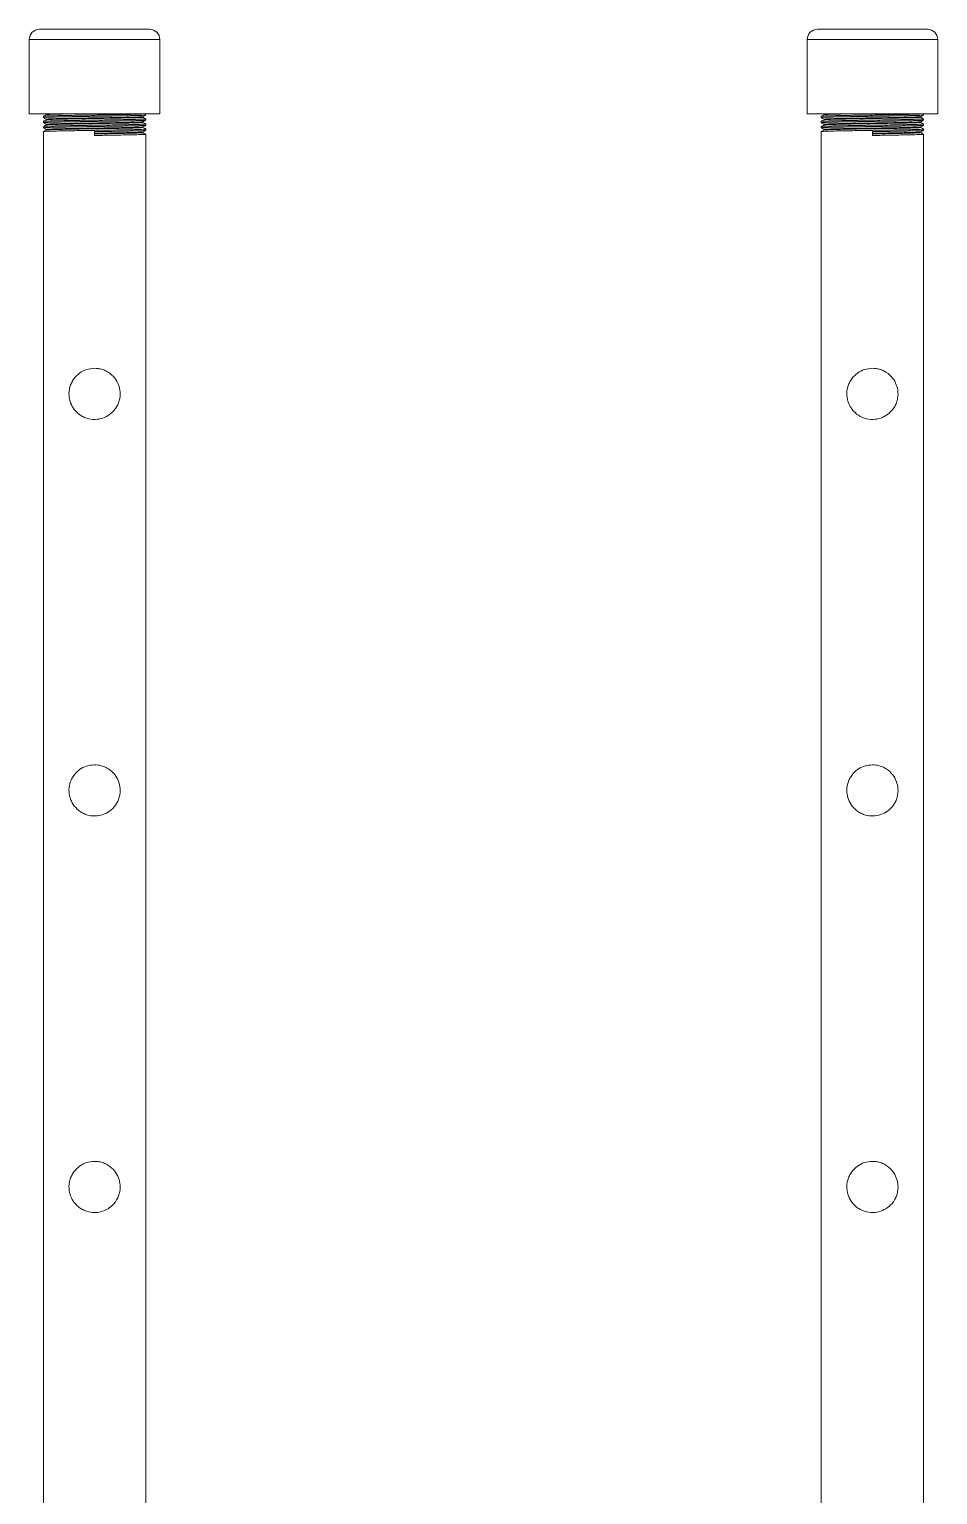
# Model space of a CAD drawing. Header units: millimetres. Extents: x 11948 to 22858, y 1146 to 11361.
# Drawn here: x 13997 to 14352, y 10129 to 10702 of the extents above; entities that cross this region are included whole.
import ezdxf

# ---------------------------------------------------------------- set-up
doc = ezdxf.new("R2010")
doc.units = ezdxf.units.MM
doc.linetypes.add('SLD-Solid', pattern=[0])

msp = doc.modelspace()

# ---------------------------------------------------------------- linework, layer by layer
at = {"linetype": 'SLD-Solid', "lineweight": 0}
for p, q in [((14000.65, 10702.27), (14043.65, 10702.27)), ((14304.65, 10702.27), (14347.65, 10702.27)), ((13996.65, 10698.27), (13996.65, 10669.27)), ((14047.65, 10698.27), (13996.65, 10698.27)), ((14047.65, 10669.27), (14047.65, 10698.27)), ((14300.65, 10698.27), (14300.65, 10669.27)), ((14351.65, 10698.27), (14300.65, 10698.27)), ((14351.65, 10669.27), (14351.65, 10698.27)), ((13996.65, 10669.27), (14047.65, 10669.27)), ((14002.15, 10668.27), (14002.15, 10667.77)), ((14002.15, 10666.27), (14002.15, 10665.77)), ((14003, 10669.27), (14003.23, 10669.14)), ((14003.23, 10669.14), (14003.23, 10668.9)), ((14003.23, 10667.14), (14003.23, 10666.9)), ((14041.06, 10667.89), (14041.06, 10668.14)), ((14041.06, 10665.89), (14041.06, 10666.14)), ((14042.15, 10668.77), (14042.15, 10669.27)), ((14042.15, 10666.77), (14042.15, 10667.27)), ((14300.65, 10669.27), (14351.65, 10669.27)), ((14306.15, 10668.27), (14306.15, 10667.77)), ((14306.15, 10666.27), (14306.15, 10665.77)), ((14307, 10669.27), (14307.23, 10669.14)), ((14307.23, 10669.14), (14307.23, 10668.9)), ((14307.23, 10667.14), (14307.23, 10666.9)), ((14345.06, 10667.89), (14345.06, 10668.14)), ((14345.06, 10665.89), (14345.06, 10666.14)), ((14346.15, 10668.77), (14346.15, 10669.27)), ((14346.15, 10666.77), (14346.15, 10667.27)), ((14002.15, 10664.27), (14002.15, 10663.77)), ((14002.15, 10662.27), (14002.15, 7438.27)), ((14003.23, 10665.14), (14003.23, 10664.9)), ((14003.23, 10663.14), (14003.23, 10662.9)), ((14022.15, 10660.77), (14022.15, 10662.27)), ((14041.06, 10663.89), (14041.06, 10664.14)), ((14041.06, 10661.89), (14041.06, 10662.14)), ((14042.15, 10664.77), (14042.15, 10665.27)), ((14042.15, 10662.77), (14042.15, 10663.27)), ((14042.15, 7437.27), (14042.15, 10661.27)), ((14306.15, 10664.27), (14306.15, 10663.77)), ((14306.15, 10662.27), (14306.15, 7438.27)), ((14307.23, 10665.14), (14307.23, 10664.9)), ((14307.23, 10663.14), (14307.23, 10662.9)), ((14326.15, 10660.77), (14326.15, 10662.27)), ((14345.06, 10663.89), (14345.06, 10664.14)), ((14345.06, 10661.89), (14345.06, 10662.14)), ((14346.15, 10664.77), (14346.15, 10665.27)), ((14346.15, 10662.77), (14346.15, 10663.27)), ((14346.15, 7437.27), (14346.15, 10661.27))]:
    msp.add_line(p, q, dxfattribs=at)
for centre, start, end in [((14000.65, 10698.27), 90, 180), ((14043.65, 10698.27), 0, 90), ((14304.65, 10698.27), 90, 180), ((14347.65, 10698.27), 0, 90)]:
    msp.add_arc(centre, 4, start, end, dxfattribs=at)
for points, knots in [([(14042.09, 10668.76), (14042.02, 10668.74), (14041.88, 10668.7), (14040.73, 10668.64), (14038.89, 10668.58), (14036.38, 10668.52), (14033.33, 10668.45), (14029.85, 10668.39), (14026.07, 10668.33), (14022.15, 10668.27), (14018.22, 10668.21), (14014.44, 10668.14), (14010.96, 10668.08), (14007.91, 10668.02), (14005.41, 10667.95), (14003.54, 10667.89), (14002.45, 10667.83), (14002.02, 10667.79), (14002.18, 10667.76), (14002.2, 10667.76)], [0, 0, 0, 0, 0.053786, 0.115705, 0.178372, 0.241283, 0.303306, 0.36578, 0.42874, 0.490973, 0.553207, 0.616167, 0.678641, 0.740664, 0.803575, 0.866241, 0.92816, 0.990971, 1, 1, 1, 1]), ([(14042.15, 10666.77), (14042.07, 10666.75), (14041.92, 10666.7), (14040.73, 10666.64), (14038.89, 10666.58), (14036.38, 10666.52), (14033.33, 10666.46), (14029.85, 10666.39), (14026.07, 10666.33), (14022.15, 10666.27), (14018.22, 10666.21), (14014.44, 10666.14), (14010.96, 10666.08), (14007.91, 10666.02), (14005.41, 10665.95), (14003.54, 10665.89), (14002.45, 10665.83), (14002.02, 10665.78), (14002.18, 10665.76), (14002.2, 10665.76)], [0, 0, 0, 0, 0.062249, 0.123614, 0.18572, 0.248069, 0.309537, 0.371452, 0.433849, 0.495526, 0.557203, 0.6196, 0.681515, 0.742983, 0.805331, 0.867438, 0.928803, 0.991052, 1, 1, 1, 1]), ([(14042.15, 10669.27), (14042.07, 10669.25), (14041.92, 10669.2), (14040.73, 10669.14), (14038.89, 10669.08), (14036.38, 10669.02), (14033.33, 10668.96), (14029.85, 10668.89), (14026.07, 10668.83), (14022.15, 10668.77), (14018.22, 10668.71), (14014.44, 10668.64), (14010.96, 10668.58), (14007.91, 10668.52), (14005.41, 10668.45), (14003.56, 10668.39), (14002.37, 10668.33), (14002.22, 10668.29), (14002.15, 10668.27)], [0, 0, 0, 0, 0.062811, 0.12473, 0.187397, 0.250309, 0.312332, 0.374806, 0.437766, 0.5, 0.562234, 0.625194, 0.687668, 0.749691, 0.812603, 0.875269, 0.937189, 1, 1, 1, 1]), ([(14003.24, 10668.9), (14003.06, 10668.8), (14002.7, 10668.59), (14002.33, 10668.38), (14002.15, 10668.28)], [0, 0, 0, 0, 0.499995, 1, 1, 1, 1]), ([(14002.15, 10667.76), (14002.33, 10667.65), (14002.69, 10667.45), (14003.05, 10667.24), (14003.23, 10667.14)], [0, 0, 0, 0, 0.503808, 1, 1, 1, 1]), ([(14042.09, 10667.28), (14042.11, 10667.27), (14042.28, 10667.25), (14041.84, 10667.2), (14040.76, 10667.14), (14038.88, 10667.08), (14036.38, 10667.02), (14033.33, 10666.96), (14029.85, 10666.89), (14026.07, 10666.83), (14022.15, 10666.77), (14018.22, 10666.71), (14014.44, 10666.64), (14010.96, 10666.58), (14007.91, 10666.52), (14005.41, 10666.45), (14003.56, 10666.39), (14002.37, 10666.33), (14002.22, 10666.29), (14002.15, 10666.27)], [0, 0, 0, 0, 0.008948, 0.071197, 0.132562, 0.194668, 0.257017, 0.318485, 0.3804, 0.442797, 0.504474, 0.566151, 0.628548, 0.690463, 0.751931, 0.814279, 0.876386, 0.937751, 1, 1, 1, 1]), ([(14003.24, 10666.9), (14003.06, 10666.8), (14002.7, 10666.59), (14002.33, 10666.38), (14002.15, 10666.28)], [0, 0, 0, 0, 0.499995, 1, 1, 1, 1]), ([(14002.15, 10665.76), (14002.33, 10665.65), (14002.69, 10665.45), (14003.05, 10665.24), (14003.23, 10665.14)], [0, 0, 0, 0, 0.504, 1, 1, 1, 1]), ([(14004.82, 10669.27), (14004.47, 10669.25), (14003.42, 10669.21), (14003.31, 10669.17), (14003.23, 10669.14)], [0, 0, 0, 0, 0.3318875, 1, 1, 1, 1]), ([(14040.99, 10668.13), (14040.88, 10668.11), (14040.63, 10668.05), (14038.7, 10667.98), (14035.68, 10667.89), (14031.71, 10667.81), (14027.1, 10667.72), (14022.15, 10667.64), (14017.19, 10667.56), (14012.58, 10667.47), (14008.61, 10667.39), (14005.59, 10667.31), (14003.61, 10667.23), (14003.36, 10667.17), (14003.23, 10667.14)], [0, 0, 0, 0, 0.074901, 0.158566, 0.243241, 0.326743, 0.411303, 0.495287, 0.579271, 0.663832, 0.747333, 0.832008, 0.915673, 1, 1, 1, 1]), ([(14040.99, 10666.13), (14040.88, 10666.11), (14040.63, 10666.05), (14038.7, 10665.98), (14035.68, 10665.89), (14031.71, 10665.81), (14027.1, 10665.72), (14022.15, 10665.64), (14017.19, 10665.56), (14012.58, 10665.47), (14008.61, 10665.39), (14005.59, 10665.31), (14003.61, 10665.23), (14003.36, 10665.17), (14003.23, 10665.14)], [0, 0, 0, 0, 0.074901, 0.158566, 0.243241, 0.326743, 0.411303, 0.495287, 0.579271, 0.663832, 0.747333, 0.832008, 0.915673, 1, 1, 1, 1]), ([(14014.98, 10669.27), (14014.2, 10669.25), (14011.87, 10669.21), (14008.62, 10669.14), (14005.59, 10669.06), (14003.67, 10668.98), (14003.42, 10668.93), (14003.3, 10668.9)], [0, 0, 0, 0, 0.115189, 0.341308, 0.570606, 0.797169, 1, 1, 1, 1]), ([(14041.06, 10667.89), (14040.94, 10667.86), (14040.69, 10667.81), (14038.7, 10667.73), (14035.68, 10667.64), (14031.71, 10667.56), (14027.1, 10667.47), (14022.15, 10667.39), (14017.19, 10667.31), (14012.58, 10667.22), (14008.61, 10667.14), (14005.6, 10667.06), (14003.66, 10666.98), (14003.42, 10666.93), (14003.3, 10666.9)], [0, 0, 0, 0, 0.084327, 0.167992, 0.252667, 0.336168, 0.420729, 0.504713, 0.588697, 0.673257, 0.756758, 0.841433, 0.925099, 1, 1, 1, 1]), ([(14041.06, 10665.89), (14040.94, 10665.86), (14040.69, 10665.81), (14038.7, 10665.73), (14035.68, 10665.64), (14031.71, 10665.56), (14027.1, 10665.47), (14022.15, 10665.39), (14017.19, 10665.31), (14012.58, 10665.22), (14008.61, 10665.14), (14005.6, 10665.06), (14003.66, 10664.98), (14003.42, 10664.93), (14003.3, 10664.9)], [0, 0, 0, 0, 0.084327, 0.167992, 0.252667, 0.336168, 0.420729, 0.504713, 0.588697, 0.673257, 0.756758, 0.841434, 0.925099, 1, 1, 1, 1]), ([(14041.06, 10668.13), (14041.24, 10668.24), (14041.6, 10668.45), (14041.96, 10668.65), (14042.14, 10668.76)], [0, 0, 0, 0, 0.499998, 1, 1, 1, 1]), ([(14042.14, 10667.28), (14041.96, 10667.38), (14041.6, 10667.59), (14041.24, 10667.79), (14041.06, 10667.9)], [0, 0, 0, 0, 0.503898, 1, 1, 1, 1]), ([(14041.06, 10666.13), (14041.24, 10666.24), (14041.6, 10666.44), (14041.96, 10666.65), (14042.14, 10666.76)], [0, 0, 0, 0, 0.499902, 1, 1, 1, 1]), ([(14042.14, 10665.28), (14041.96, 10665.38), (14041.6, 10665.59), (14041.24, 10665.79), (14041.06, 10665.9)], [0, 0, 0, 0, 0.503898, 1, 1, 1, 1]), ([(14346.09, 10668.76), (14346.02, 10668.74), (14345.88, 10668.7), (14344.73, 10668.64), (14342.89, 10668.58), (14340.38, 10668.52), (14337.33, 10668.45), (14333.85, 10668.39), (14330.07, 10668.33), (14326.15, 10668.27), (14322.22, 10668.21), (14318.44, 10668.14), (14314.96, 10668.08), (14311.91, 10668.02), (14309.41, 10667.95), (14307.54, 10667.89), (14306.45, 10667.83), (14306.02, 10667.79), (14306.18, 10667.76), (14306.2, 10667.76)], [0, 0, 0, 0, 0.053786, 0.115705, 0.178372, 0.241283, 0.303306, 0.365779, 0.42874, 0.490973, 0.553207, 0.616167, 0.678641, 0.740663, 0.803575, 0.866242, 0.92816, 0.990971, 1, 1, 1, 1]), ([(14346.15, 10666.77), (14346.07, 10666.75), (14345.92, 10666.7), (14344.73, 10666.64), (14342.89, 10666.58), (14340.38, 10666.52), (14337.33, 10666.46), (14333.85, 10666.39), (14330.07, 10666.33), (14326.15, 10666.27), (14322.22, 10666.21), (14318.44, 10666.14), (14314.96, 10666.08), (14311.91, 10666.02), (14309.41, 10665.95), (14307.54, 10665.89), (14306.45, 10665.83), (14306.02, 10665.78), (14306.18, 10665.76), (14306.2, 10665.76)], [0, 0, 0, 0, 0.062249, 0.123614, 0.18572, 0.248069, 0.309537, 0.371452, 0.433849, 0.495526, 0.557203, 0.6196, 0.681515, 0.742983, 0.805331, 0.867438, 0.928803, 0.991052, 1, 1, 1, 1]), ([(14346.15, 10669.27), (14346.07, 10669.25), (14345.92, 10669.2), (14344.73, 10669.14), (14342.89, 10669.08), (14340.38, 10669.02), (14337.33, 10668.96), (14333.85, 10668.89), (14330.07, 10668.83), (14326.15, 10668.77), (14322.22, 10668.71), (14318.44, 10668.64), (14314.96, 10668.58), (14311.91, 10668.52), (14309.41, 10668.45), (14307.56, 10668.39), (14306.37, 10668.33), (14306.22, 10668.29), (14306.15, 10668.27)], [0, 0, 0, 0, 0.062811, 0.12473, 0.187397, 0.250309, 0.312332, 0.374806, 0.437766, 0.5, 0.562233, 0.625194, 0.687668, 0.749691, 0.812602, 0.87527, 0.937189, 1, 1, 1, 1]), ([(14307.24, 10668.9), (14307.06, 10668.8), (14306.7, 10668.59), (14306.33, 10668.38), (14306.15, 10668.28)], [0, 0, 0, 0, 0.49999, 1, 1, 1, 1]), ([(14306.15, 10667.76), (14306.33, 10667.65), (14306.69, 10667.45), (14307.05, 10667.24), (14307.23, 10667.14)], [0, 0, 0, 0, 0.503818, 1, 1, 1, 1]), ([(14346.09, 10667.28), (14346.11, 10667.27), (14346.28, 10667.25), (14345.84, 10667.2), (14344.76, 10667.14), (14342.88, 10667.08), (14340.38, 10667.02), (14337.33, 10666.96), (14333.85, 10666.89), (14330.07, 10666.83), (14326.15, 10666.77), (14322.22, 10666.71), (14318.44, 10666.64), (14314.96, 10666.58), (14311.91, 10666.52), (14309.41, 10666.45), (14307.56, 10666.39), (14306.37, 10666.33), (14306.22, 10666.29), (14306.15, 10666.27)], [0, 0, 0, 0, 0.008948, 0.071197, 0.132562, 0.194668, 0.257017, 0.318485, 0.3804, 0.442797, 0.504474, 0.566151, 0.628548, 0.690463, 0.751931, 0.814279, 0.876386, 0.937751, 1, 1, 1, 1]), ([(14307.24, 10666.9), (14307.06, 10666.8), (14306.7, 10666.59), (14306.33, 10666.38), (14306.15, 10666.28)], [0, 0, 0, 0, 0.49999, 1, 1, 1, 1]), ([(14306.15, 10665.76), (14306.33, 10665.65), (14306.69, 10665.45), (14307.05, 10665.24), (14307.23, 10665.14)], [0, 0, 0, 0, 0.504011, 1, 1, 1, 1]), ([(14308.82, 10669.27), (14308.47, 10669.25), (14307.42, 10669.21), (14307.31, 10669.17), (14307.23, 10669.14)], [0, 0, 0, 0, 0.3318866, 1, 1, 1, 1]), ([(14344.99, 10668.13), (14344.88, 10668.11), (14344.63, 10668.05), (14342.7, 10667.98), (14339.68, 10667.89), (14335.71, 10667.81), (14331.1, 10667.72), (14326.15, 10667.64), (14321.19, 10667.56), (14316.58, 10667.47), (14312.61, 10667.39), (14309.59, 10667.31), (14307.61, 10667.23), (14307.36, 10667.17), (14307.23, 10667.14)], [0, 0, 0, 0, 0.0749013, 0.1585664, 0.2432415, 0.3267429, 0.4113034, 0.4952873, 0.5792712, 0.6638316, 0.747333, 0.8320078, 0.9156729, 1, 1, 1, 1]), ([(14344.99, 10666.13), (14344.88, 10666.11), (14344.63, 10666.05), (14342.7, 10665.98), (14339.68, 10665.89), (14335.71, 10665.81), (14331.1, 10665.72), (14326.15, 10665.64), (14321.19, 10665.56), (14316.58, 10665.47), (14312.61, 10665.39), (14309.59, 10665.31), (14307.61, 10665.23), (14307.36, 10665.17), (14307.23, 10665.14)], [0, 0, 0, 0, 0.074901, 0.158566, 0.243242, 0.326743, 0.411303, 0.495287, 0.579271, 0.663832, 0.747333, 0.832008, 0.915673, 1, 1, 1, 1]), ([(14318.98, 10669.27), (14318.2, 10669.25), (14315.87, 10669.21), (14312.62, 10669.14), (14309.59, 10669.06), (14307.67, 10668.98), (14307.42, 10668.93), (14307.3, 10668.9)], [0, 0, 0, 0, 0.115189, 0.341308, 0.570606, 0.797169, 1, 1, 1, 1]), ([(14345.06, 10667.89), (14344.94, 10667.86), (14344.69, 10667.81), (14342.7, 10667.73), (14339.68, 10667.64), (14335.71, 10667.56), (14331.1, 10667.47), (14326.15, 10667.39), (14321.19, 10667.31), (14316.58, 10667.22), (14312.61, 10667.14), (14309.6, 10667.06), (14307.66, 10666.98), (14307.42, 10666.93), (14307.3, 10666.9)], [0, 0, 0, 0, 0.084327, 0.1679921, 0.2526672, 0.3361686, 0.420729, 0.504713, 0.5886969, 0.6732572, 0.7567586, 0.8414334, 0.9250985, 1, 1, 1, 1]), ([(14345.06, 10665.89), (14344.94, 10665.86), (14344.69, 10665.81), (14342.7, 10665.73), (14339.68, 10665.64), (14335.71, 10665.56), (14331.1, 10665.47), (14326.15, 10665.39), (14321.19, 10665.31), (14316.58, 10665.22), (14312.61, 10665.14), (14309.6, 10665.06), (14307.66, 10664.98), (14307.42, 10664.93), (14307.3, 10664.9)], [0, 0, 0, 0, 0.084327, 0.167992, 0.252667, 0.336169, 0.420729, 0.504713, 0.588697, 0.673257, 0.756759, 0.841434, 0.925099, 1, 1, 1, 1]), ([(14345.06, 10668.13), (14345.24, 10668.24), (14345.6, 10668.45), (14345.96, 10668.65), (14346.14, 10668.76)], [0, 0, 0, 0, 0.49999, 1, 1, 1, 1]), ([(14346.14, 10667.28), (14345.96, 10667.38), (14345.6, 10667.59), (14345.24, 10667.79), (14345.06, 10667.9)], [0, 0, 0, 0, 0.503903, 1, 1, 1, 1]), ([(14345.06, 10666.13), (14345.24, 10666.24), (14345.6, 10666.44), (14345.96, 10666.65), (14346.14, 10666.76)], [0, 0, 0, 0, 0.499894, 1, 1, 1, 1]), ([(14346.14, 10665.28), (14345.96, 10665.38), (14345.6, 10665.59), (14345.24, 10665.79), (14345.06, 10665.9)], [0, 0, 0, 0, 0.503903, 1, 1, 1, 1]), ([(14042.09, 10664.76), (14042.02, 10664.74), (14041.88, 10664.7), (14040.73, 10664.64), (14038.89, 10664.58), (14036.38, 10664.52), (14033.33, 10664.46), (14029.85, 10664.39), (14026.07, 10664.33), (14022.15, 10664.27), (14018.22, 10664.21), (14014.44, 10664.14), (14010.96, 10664.08), (14007.91, 10664.02), (14005.41, 10663.95), (14003.54, 10663.89), (14002.45, 10663.83), (14002.02, 10663.78), (14002.18, 10663.76), (14002.2, 10663.76)], [0, 0, 0, 0, 0.053786, 0.115705, 0.178372, 0.241283, 0.303306, 0.36578, 0.42874, 0.490973, 0.553207, 0.616167, 0.678641, 0.740664, 0.803575, 0.866241, 0.92816, 0.990971, 1, 1, 1, 1]), ([(14042.09, 10665.28), (14042.11, 10665.27), (14042.28, 10665.25), (14041.84, 10665.2), (14040.76, 10665.14), (14038.88, 10665.08), (14036.38, 10665.02), (14033.33, 10664.95), (14029.85, 10664.89), (14026.07, 10664.83), (14022.15, 10664.77), (14018.22, 10664.71), (14014.44, 10664.64), (14010.96, 10664.58), (14007.91, 10664.52), (14005.41, 10664.45), (14003.56, 10664.39), (14002.37, 10664.33), (14002.22, 10664.29), (14002.15, 10664.27)], [0, 0, 0, 0, 0.008948, 0.071197, 0.132562, 0.194668, 0.257017, 0.318485, 0.3804, 0.442797, 0.504474, 0.566151, 0.628548, 0.690463, 0.751931, 0.814279, 0.876386, 0.937751, 1, 1, 1, 1]), ([(14003.24, 10664.9), (14003.06, 10664.8), (14002.7, 10664.59), (14002.33, 10664.38), (14002.15, 10664.28)], [0, 0, 0, 0, 0.499995, 1, 1, 1, 1]), ([(14002.15, 10663.76), (14002.33, 10663.65), (14002.69, 10663.45), (14003.05, 10663.24), (14003.23, 10663.14)], [0, 0, 0, 0, 0.503903, 1, 1, 1, 1]), ([(14042.09, 10663.28), (14042.11, 10663.27), (14042.28, 10663.25), (14041.84, 10663.2), (14040.76, 10663.14), (14038.88, 10663.08), (14036.38, 10663.02), (14033.33, 10662.96), (14029.85, 10662.89), (14026.07, 10662.83), (14022.15, 10662.77), (14018.22, 10662.71), (14014.44, 10662.64), (14010.96, 10662.58), (14007.91, 10662.52), (14005.41, 10662.45), (14003.56, 10662.39), (14002.37, 10662.33), (14002.22, 10662.29), (14002.15, 10662.27)], [0, 0, 0, 0, 0.008948, 0.071197, 0.132562, 0.194668, 0.257017, 0.318485, 0.3804, 0.442797, 0.504474, 0.566151, 0.628548, 0.690463, 0.751931, 0.814279, 0.876386, 0.937751, 1, 1, 1, 1]), ([(14003.24, 10662.9), (14003.06, 10662.8), (14002.7, 10662.59), (14002.33, 10662.38), (14002.15, 10662.28)], [0, 0, 0, 0, 0.499995, 1, 1, 1, 1]), ([(14040.99, 10664.13), (14040.88, 10664.11), (14040.63, 10664.05), (14038.7, 10663.98), (14035.68, 10663.89), (14031.71, 10663.81), (14027.1, 10663.72), (14022.15, 10663.64), (14017.19, 10663.56), (14012.58, 10663.47), (14008.61, 10663.39), (14005.59, 10663.31), (14003.61, 10663.23), (14003.36, 10663.17), (14003.23, 10663.14)], [0, 0, 0, 0, 0.074901, 0.158567, 0.243242, 0.326743, 0.411303, 0.495287, 0.579271, 0.663832, 0.747333, 0.832008, 0.915673, 1, 1, 1, 1]), ([(14041.06, 10663.89), (14040.94, 10663.86), (14040.69, 10663.81), (14038.7, 10663.73), (14035.68, 10663.64), (14031.71, 10663.56), (14027.1, 10663.47), (14022.15, 10663.39), (14017.19, 10663.31), (14012.58, 10663.22), (14008.61, 10663.14), (14005.6, 10663.06), (14003.66, 10662.98), (14003.42, 10662.93), (14003.3, 10662.9)], [0, 0, 0, 0, 0.084327, 0.167992, 0.252667, 0.336168, 0.420729, 0.504713, 0.588697, 0.673257, 0.756758, 0.841434, 0.925099, 1, 1, 1, 1]), ([(14042.15, 10662.77), (14042.07, 10662.75), (14041.92, 10662.7), (14040.73, 10662.64), (14038.89, 10662.58), (14036.38, 10662.52), (14033.33, 10662.46), (14029.85, 10662.39), (14026.07, 10662.33), (14023.45, 10662.29), (14022.15, 10662.27)], [0, 0, 0, 0, 0.125623, 0.249461, 0.374795, 0.500618, 0.624663, 0.749612, 0.875533, 1, 1, 1, 1]), ([(14040.99, 10662.13), (14040.88, 10662.11), (14040.63, 10662.05), (14038.7, 10661.98), (14035.68, 10661.89), (14031.71, 10661.81), (14027.1, 10661.72), (14023.79, 10661.67), (14022.15, 10661.64)], [0, 0, 0, 0, 0.151228, 0.320151, 0.491112, 0.659704, 0.830434, 1, 1, 1, 1]), ([(14041.06, 10661.89), (14040.94, 10661.86), (14040.69, 10661.81), (14038.7, 10661.73), (14035.68, 10661.64), (14031.71, 10661.56), (14027.1, 10661.47), (14023.79, 10661.42), (14022.15, 10661.39)], [0, 0, 0, 0, 0.167079, 0.332847, 0.500616, 0.666059, 0.8336, 1, 1, 1, 1]), ([(14042.09, 10661.28), (14042.11, 10661.27), (14042.28, 10661.25), (14041.84, 10661.2), (14040.76, 10661.14), (14038.88, 10661.08), (14036.38, 10661.02), (14033.33, 10660.96), (14029.85, 10660.89), (14026.07, 10660.83), (14023.45, 10660.79), (14022.15, 10660.77)], [0, 0, 0, 0, 0.017737, 0.141131, 0.262773, 0.385884, 0.509475, 0.631321, 0.754053, 0.877741, 1, 1, 1, 1]), ([(14041.06, 10664.13), (14041.24, 10664.24), (14041.6, 10664.45), (14041.96, 10664.65), (14042.14, 10664.76)], [0, 0, 0, 0, 0.499998, 1, 1, 1, 1]), ([(14042.14, 10663.28), (14041.96, 10663.38), (14041.6, 10663.59), (14041.24, 10663.79), (14041.06, 10663.9)], [0, 0, 0, 0, 0.503995, 1, 1, 1, 1]), ([(14041.06, 10662.13), (14041.24, 10662.24), (14041.6, 10662.45), (14041.96, 10662.65), (14042.14, 10662.76)], [0, 0, 0, 0, 0.499998, 1, 1, 1, 1]), ([(14042.14, 10661.28), (14041.96, 10661.38), (14041.6, 10661.59), (14041.24, 10661.79), (14041.06, 10661.9)], [0, 0, 0, 0, 0.503898, 1, 1, 1, 1]), ([(14346.09, 10664.76), (14346.02, 10664.74), (14345.88, 10664.7), (14344.73, 10664.64), (14342.89, 10664.58), (14340.38, 10664.52), (14337.33, 10664.46), (14333.85, 10664.39), (14330.07, 10664.33), (14326.15, 10664.27), (14322.22, 10664.21), (14318.44, 10664.14), (14314.96, 10664.08), (14311.91, 10664.02), (14309.41, 10663.95), (14307.54, 10663.89), (14306.45, 10663.83), (14306.02, 10663.78), (14306.18, 10663.76), (14306.2, 10663.76)], [0, 0, 0, 0, 0.053786, 0.115705, 0.178372, 0.241283, 0.303306, 0.365779, 0.42874, 0.490973, 0.553207, 0.616167, 0.678641, 0.740663, 0.803575, 0.866242, 0.92816, 0.990971, 1, 1, 1, 1]), ([(14346.09, 10665.28), (14346.11, 10665.27), (14346.28, 10665.25), (14345.84, 10665.2), (14344.76, 10665.14), (14342.88, 10665.08), (14340.38, 10665.02), (14337.33, 10664.95), (14333.85, 10664.89), (14330.07, 10664.83), (14326.15, 10664.77), (14322.22, 10664.71), (14318.44, 10664.64), (14314.96, 10664.58), (14311.91, 10664.52), (14309.41, 10664.45), (14307.56, 10664.39), (14306.37, 10664.33), (14306.22, 10664.29), (14306.15, 10664.27)], [0, 0, 0, 0, 0.008948, 0.071197, 0.132562, 0.194668, 0.257017, 0.318485, 0.3804, 0.442797, 0.504474, 0.566151, 0.628548, 0.690463, 0.751931, 0.814279, 0.876386, 0.937751, 1, 1, 1, 1]), ([(14307.24, 10664.9), (14307.06, 10664.8), (14306.7, 10664.59), (14306.33, 10664.38), (14306.15, 10664.28)], [0, 0, 0, 0, 0.49999, 1, 1, 1, 1]), ([(14306.15, 10663.76), (14306.33, 10663.65), (14306.69, 10663.45), (14307.05, 10663.24), (14307.23, 10663.14)], [0, 0, 0, 0, 0.503914, 1, 1, 1, 1]), ([(14346.09, 10663.28), (14346.11, 10663.27), (14346.28, 10663.25), (14345.84, 10663.2), (14344.76, 10663.14), (14342.88, 10663.08), (14340.38, 10663.02), (14337.33, 10662.96), (14333.85, 10662.89), (14330.07, 10662.83), (14326.15, 10662.77), (14322.22, 10662.71), (14318.44, 10662.64), (14314.96, 10662.58), (14311.91, 10662.52), (14309.41, 10662.45), (14307.56, 10662.39), (14306.37, 10662.33), (14306.22, 10662.29), (14306.15, 10662.27)], [0, 0, 0, 0, 0.008948, 0.071197, 0.132562, 0.194668, 0.257017, 0.318485, 0.3804, 0.442797, 0.504474, 0.566151, 0.628548, 0.690463, 0.751931, 0.814279, 0.876386, 0.937751, 1, 1, 1, 1]), ([(14307.24, 10662.9), (14307.06, 10662.8), (14306.7, 10662.59), (14306.33, 10662.38), (14306.15, 10662.28)], [0, 0, 0, 0, 0.49999, 1, 1, 1, 1]), ([(14344.99, 10664.13), (14344.88, 10664.11), (14344.63, 10664.05), (14342.7, 10663.98), (14339.68, 10663.89), (14335.71, 10663.81), (14331.1, 10663.72), (14326.15, 10663.64), (14321.19, 10663.56), (14316.58, 10663.47), (14312.61, 10663.39), (14309.59, 10663.31), (14307.61, 10663.23), (14307.36, 10663.17), (14307.23, 10663.14)], [0, 0, 0, 0, 0.0749014, 0.1585665, 0.2432416, 0.326743, 0.4113033, 0.4952873, 0.5792712, 0.6638316, 0.7473329, 0.8320078, 0.9156729, 1, 1, 1, 1]), ([(14345.06, 10663.89), (14344.94, 10663.86), (14344.69, 10663.81), (14342.7, 10663.73), (14339.68, 10663.64), (14335.71, 10663.56), (14331.1, 10663.47), (14326.15, 10663.39), (14321.19, 10663.31), (14316.58, 10663.22), (14312.61, 10663.14), (14309.6, 10663.06), (14307.66, 10662.98), (14307.42, 10662.93), (14307.3, 10662.9)], [0, 0, 0, 0, 0.084327, 0.167992, 0.252667, 0.336169, 0.420729, 0.504713, 0.588697, 0.673257, 0.756759, 0.841434, 0.925099, 1, 1, 1, 1]), ([(14346.15, 10662.77), (14346.07, 10662.75), (14345.92, 10662.7), (14344.73, 10662.64), (14342.89, 10662.58), (14340.38, 10662.52), (14337.33, 10662.46), (14333.85, 10662.39), (14330.07, 10662.33), (14327.45, 10662.29), (14326.15, 10662.27)], [0, 0, 0, 0, 0.125623, 0.249461, 0.374795, 0.500617, 0.624664, 0.749611, 0.875532, 1, 1, 1, 1]), ([(14344.99, 10662.13), (14344.88, 10662.11), (14344.63, 10662.05), (14342.7, 10661.98), (14339.68, 10661.89), (14335.71, 10661.81), (14331.1, 10661.72), (14327.79, 10661.67), (14326.15, 10661.64)], [0, 0, 0, 0, 0.151228, 0.32015, 0.491112, 0.659704, 0.830434, 1, 1, 1, 1]), ([(14345.06, 10661.89), (14344.94, 10661.86), (14344.69, 10661.81), (14342.7, 10661.73), (14339.68, 10661.64), (14335.71, 10661.56), (14331.1, 10661.47), (14327.79, 10661.42), (14326.15, 10661.39)], [0, 0, 0, 0, 0.1670792, 0.3328468, 0.5006157, 0.666059, 0.8336006, 1, 1, 1, 1]), ([(14346.09, 10661.28), (14346.11, 10661.27), (14346.28, 10661.25), (14345.84, 10661.2), (14344.76, 10661.14), (14342.88, 10661.08), (14340.38, 10661.02), (14337.33, 10660.96), (14333.85, 10660.89), (14330.07, 10660.83), (14327.45, 10660.79), (14326.15, 10660.77)], [0, 0, 0, 0, 0.017737, 0.141131, 0.262773, 0.385884, 0.509475, 0.631321, 0.754052, 0.87774, 1, 1, 1, 1]), ([(14345.06, 10664.13), (14345.24, 10664.24), (14345.6, 10664.45), (14345.96, 10664.65), (14346.14, 10664.76)], [0, 0, 0, 0, 0.49999, 1, 1, 1, 1]), ([(14346.14, 10663.28), (14345.96, 10663.38), (14345.6, 10663.59), (14345.24, 10663.79), (14345.06, 10663.9)], [0, 0, 0, 0, 0.504, 1, 1, 1, 1]), ([(14345.06, 10662.13), (14345.24, 10662.24), (14345.6, 10662.45), (14345.96, 10662.65), (14346.14, 10662.76)], [0, 0, 0, 0, 0.49999, 1, 1, 1, 1]), ([(14346.14, 10661.28), (14345.96, 10661.38), (14345.6, 10661.59), (14345.24, 10661.79), (14345.06, 10661.9)], [0, 0, 0, 0, 0.503903, 1, 1, 1, 1]), ([(14022.15, 10569.77), (14021.09, 10569.67), (14018.99, 10569.47), (14016.16, 10567.97), (14014.25, 10566.07), (14013.1, 10564.14), (14012.28, 10562), (14011.99, 10559.23), (14012.66, 10556.16), (14014.18, 10553.46), (14016.16, 10551.62), (14018.18, 10550.53), (14020.34, 10549.82), (14023.1, 10549.64), (14026.16, 10550.44), (14028.83, 10552.1), (14030.58, 10554.19), (14031.57, 10556.27), (14032.17, 10558.45), (14032.21, 10561.17), (14031.3, 10564.14), (14029.56, 10566.74), (14027.37, 10568.43), (14025.23, 10569.33), (14023.64, 10569.71), (14022.6, 10569.75), (14022.15, 10569.77)], [0, 0, 0, 0, 0.049349, 0.098586, 0.150822, 0.179056, 0.207278, 0.260066, 0.306586, 0.354234, 0.407925, 0.436111, 0.464279, 0.51572, 0.563206, 0.612081, 0.665771, 0.694014, 0.722227, 0.772994, 0.818988, 0.868102, 0.923171, 0.950972, 0.978758, 1, 1, 1, 1]), ([(14326.15, 10569.77), (14325.09, 10569.67), (14322.99, 10569.47), (14320.16, 10567.97), (14318.25, 10566.07), (14317.1, 10564.14), (14316.28, 10562), (14315.99, 10559.23), (14316.66, 10556.16), (14318.18, 10553.46), (14320.16, 10551.62), (14322.18, 10550.53), (14324.34, 10549.82), (14327.1, 10549.64), (14330.16, 10550.44), (14332.83, 10552.1), (14334.58, 10554.19), (14335.57, 10556.27), (14336.17, 10558.45), (14336.21, 10561.17), (14335.3, 10564.14), (14333.56, 10566.74), (14331.37, 10568.43), (14329.23, 10569.33), (14327.64, 10569.71), (14326.6, 10569.75), (14326.15, 10569.77)], [0, 0, 0, 0, 0.049349, 0.098586, 0.150822, 0.179056, 0.207278, 0.260066, 0.306586, 0.354234, 0.407925, 0.436111, 0.464279, 0.51572, 0.563206, 0.612081, 0.665771, 0.694014, 0.722227, 0.772994, 0.818988, 0.868102, 0.923171, 0.950972, 0.978758, 1, 1, 1, 1]), ([(14022.15, 10414.77), (14021.09, 10414.67), (14018.99, 10414.47), (14016.16, 10412.97), (14014.25, 10411.07), (14013.1, 10409.14), (14012.28, 10407), (14011.99, 10404.23), (14012.66, 10401.16), (14014.18, 10398.46), (14016.16, 10396.62), (14018.18, 10395.53), (14020.34, 10394.82), (14023.1, 10394.64), (14026.16, 10395.44), (14028.83, 10397.1), (14030.58, 10399.19), (14031.57, 10401.27), (14032.17, 10403.45), (14032.21, 10406.17), (14031.3, 10409.14), (14029.56, 10411.74), (14027.37, 10413.43), (14025.23, 10414.33), (14023.64, 10414.71), (14022.6, 10414.75), (14022.15, 10414.77)], [0, 0, 0, 0, 0.049349, 0.098583, 0.150819, 0.179059, 0.207274, 0.260061, 0.306582, 0.354237, 0.407927, 0.436113, 0.464279, 0.51572, 0.563206, 0.612085, 0.665775, 0.694011, 0.722224, 0.772998, 0.818986, 0.868099, 0.923173, 0.950974, 0.978758, 1, 1, 1, 1]), ([(14326.15, 10414.77), (14325.09, 10414.67), (14322.99, 10414.47), (14320.16, 10412.97), (14318.25, 10411.07), (14317.1, 10409.14), (14316.28, 10407), (14315.99, 10404.23), (14316.66, 10401.16), (14318.18, 10398.46), (14320.16, 10396.62), (14322.18, 10395.53), (14324.34, 10394.82), (14327.1, 10394.64), (14330.16, 10395.44), (14332.83, 10397.1), (14334.58, 10399.19), (14335.57, 10401.27), (14336.17, 10403.45), (14336.21, 10406.17), (14335.3, 10409.14), (14333.56, 10411.74), (14331.37, 10413.43), (14329.23, 10414.33), (14327.64, 10414.71), (14326.6, 10414.75), (14326.15, 10414.77)], [0, 0, 0, 0, 0.049349, 0.098583, 0.150819, 0.179059, 0.207274, 0.260061, 0.306582, 0.354236, 0.407927, 0.436113, 0.464279, 0.51572, 0.563206, 0.612085, 0.665775, 0.694011, 0.722224, 0.772998, 0.818985, 0.868099, 0.923173, 0.950973, 0.978758, 1, 1, 1, 1]), ([(14022.15, 10259.77), (14021.09, 10259.67), (14018.99, 10259.47), (14016.16, 10257.97), (14014.25, 10256.07), (14013.1, 10254.14), (14012.28, 10252), (14011.99, 10249.23), (14012.66, 10246.16), (14014.18, 10243.46), (14016.16, 10241.62), (14018.18, 10240.53), (14020.34, 10239.82), (14023.1, 10239.64), (14026.16, 10240.44), (14028.83, 10242.1), (14030.58, 10244.19), (14031.57, 10246.27), (14032.17, 10248.45), (14032.21, 10251.17), (14031.3, 10254.14), (14029.56, 10256.74), (14027.37, 10258.43), (14025.23, 10259.33), (14023.64, 10259.71), (14022.6, 10259.75), (14022.15, 10259.77)], [0, 0, 0, 0, 0.049351, 0.098585, 0.150821, 0.179054, 0.207277, 0.260064, 0.306585, 0.354233, 0.407924, 0.43611, 0.464279, 0.51572, 0.563205, 0.612081, 0.665771, 0.694014, 0.722227, 0.772994, 0.818982, 0.868101, 0.923171, 0.950972, 0.978758, 1, 1, 1, 1]), ([(14326.15, 10259.77), (14325.09, 10259.67), (14322.99, 10259.47), (14320.16, 10257.97), (14318.25, 10256.07), (14317.1, 10254.14), (14316.28, 10252), (14315.99, 10249.23), (14316.66, 10246.16), (14318.18, 10243.46), (14320.16, 10241.62), (14322.18, 10240.53), (14324.34, 10239.82), (14327.1, 10239.64), (14330.16, 10240.44), (14332.83, 10242.1), (14334.58, 10244.19), (14335.57, 10246.27), (14336.17, 10248.45), (14336.21, 10251.17), (14335.3, 10254.14), (14333.56, 10256.74), (14331.37, 10258.43), (14329.23, 10259.33), (14327.64, 10259.71), (14326.6, 10259.75), (14326.15, 10259.77)], [0, 0, 0, 0, 0.04935, 0.098584, 0.150821, 0.179054, 0.207277, 0.260064, 0.306585, 0.354233, 0.407924, 0.43611, 0.464278, 0.51572, 0.563205, 0.612081, 0.665771, 0.694014, 0.722227, 0.772994, 0.818981, 0.868101, 0.923171, 0.950972, 0.978758, 1, 1, 1, 1])]:
    msp.add_open_spline(points, degree=3, knots=knots, dxfattribs=at)

doc.saveas('drawing.dxf')
